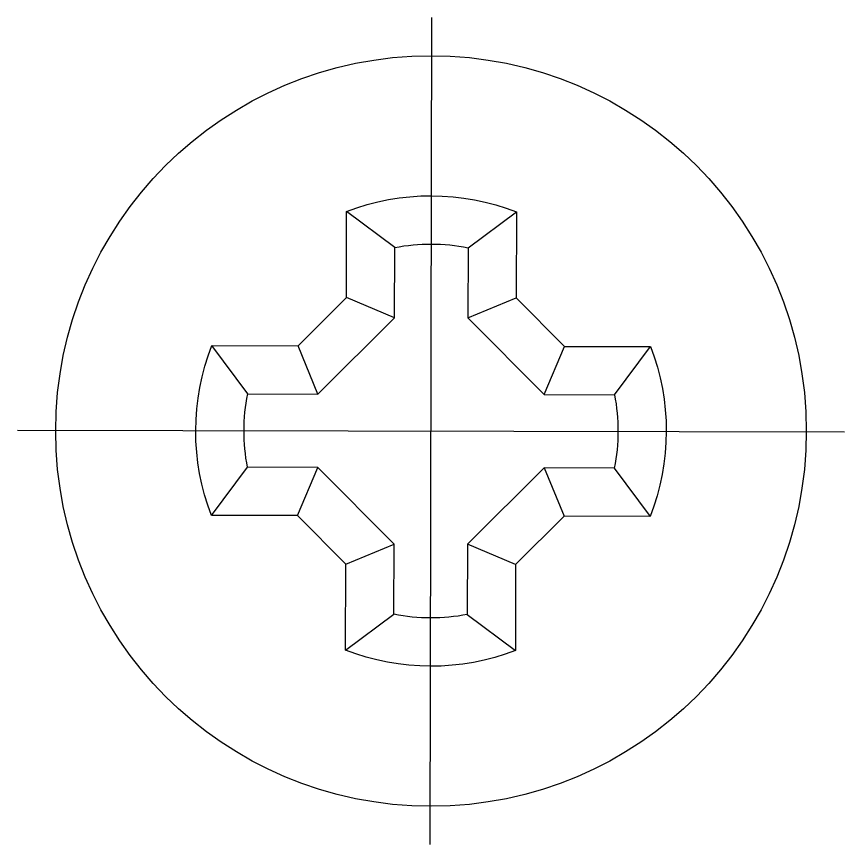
# Model space of a CAD drawing. Header units: millimetres. Extents: x -73550 to -72437, y 41766 to 43371.
# Drawn here: x -73484.22 to -73475.94, y 43278.28 to 43286.56 of the extents above; entities that cross this region are included whole.
import ezdxf

# ---------------------------------------------------------------- set-up
doc = ezdxf.new("R2010")
doc.units = ezdxf.units.MM
doc.linetypes.add('ACAD_ISO10W100', pattern=[18, 12, -3, 0, -3])
for name, color, linetype in [('6', 7, 'Continuous'), ('7', 8, 'Continuous'), ('ART_VIDA', 65, 'Continuous')]:
    doc.layers.add(name, color=color, linetype=linetype)
doc.layers.add('Axis', color=1, linetype='ACAD_ISO10W100', plot=False)

# ---------------------------------------------------------------- blocks, each defined once
blk = doc.blocks.new('*U40')
at = {"layer": '6'}
blk.add_lwpolyline([(-0.8486, -2.1921), (-0.8486, -1.3308), (-1.3308, -0.8486), (-2.1921, -0.8486, -0.186804), (-2.1921, 0.8486), (-1.3308, 0.8486), (-0.8486, 1.3308), (-0.8486, 2.1921, -0.186804), (0.8486, 2.1921), (0.8486, 1.3308), (1.3308, 0.8486), (2.1921, 0.8486, -0.186804), (2.1921, -0.8486), (1.3308, -0.8486), (0.8486, -1.3308), (0.8486, -2.1921, -0.186804)], format="xyb", close=True, dxfattribs=at)
blk.add_circle((0, 0), 3.75, dxfattribs=at)
at = {"layer": '7'}
for p, q in [((-0.8486, 2.1921), (-0.3663, 1.8321)), ((0.3663, 1.8321), (0.8486, 2.1921)), ((-0.8486, 1.3308), (-0.3663, 1.1311)), ((0.3663, 1.1311), (0.8486, 1.3308)), ((-2.1921, 0.8486), (-1.8321, 0.3663)), ((-1.3308, 0.8486), (-1.1311, 0.3663)), ((1.1311, 0.3663), (1.3308, 0.8486)), ((1.8321, 0.3663), (2.1921, 0.8486)), ((-1.8321, -0.3663), (-2.1921, -0.8486)), ((-1.3308, -0.8486), (-1.1311, -0.3663)), ((1.1311, -0.3663), (1.3308, -0.8486)), ((1.8321, -0.3663), (2.1921, -0.8486)), ((-0.3663, -1.1311), (-0.8486, -1.3308)), ((0.3663, -1.1311), (0.8486, -1.3308)), ((-0.3663, -1.8321), (-0.8486, -2.1921)), ((0.3663, -1.8321), (0.8486, -2.1921))]:
    blk.add_line(p, q, dxfattribs=at)
blk.add_lwpolyline([(-0.3663, -1.8321), (-0.3663, -1.1311), (-1.1311, -0.3663), (-1.8321, -0.3663, -0.099001), (-1.8321, 0.3663), (-1.1311, 0.3663), (-0.3663, 1.1311), (-0.3663, 1.8321, -0.099001), (0.3663, 1.8321), (0.3663, 1.1311), (1.1311, 0.3663), (1.8321, 0.3663, -0.099001), (1.8321, -0.3663), (1.1311, -0.3663), (0.3663, -1.1311), (0.3663, -1.8321, -0.099001)], format="xyb", close=True, dxfattribs=at)
at = {"layer": 'Axis'}
for p, q in [((0, 4.1318), (0, -4.1318)), ((-4.1318, 0), (4.1318, 0))]:
    blk.add_line(p, q, dxfattribs=at)

msp = doc.modelspace()

# ---------------------------------------------------------------- block references
at = {"layer": 'ART_VIDA', "extrusion": (0, 0, -1), "xscale": -0.9999962019793134, "yscale": 0.9999962019793123, "zscale": -0.9999962019793134, "rotation": 270.125352429229}
msp.add_blockref('*U40', (73480.083, 43282.4217), dxfattribs=at)

doc.saveas('drawing.dxf')
